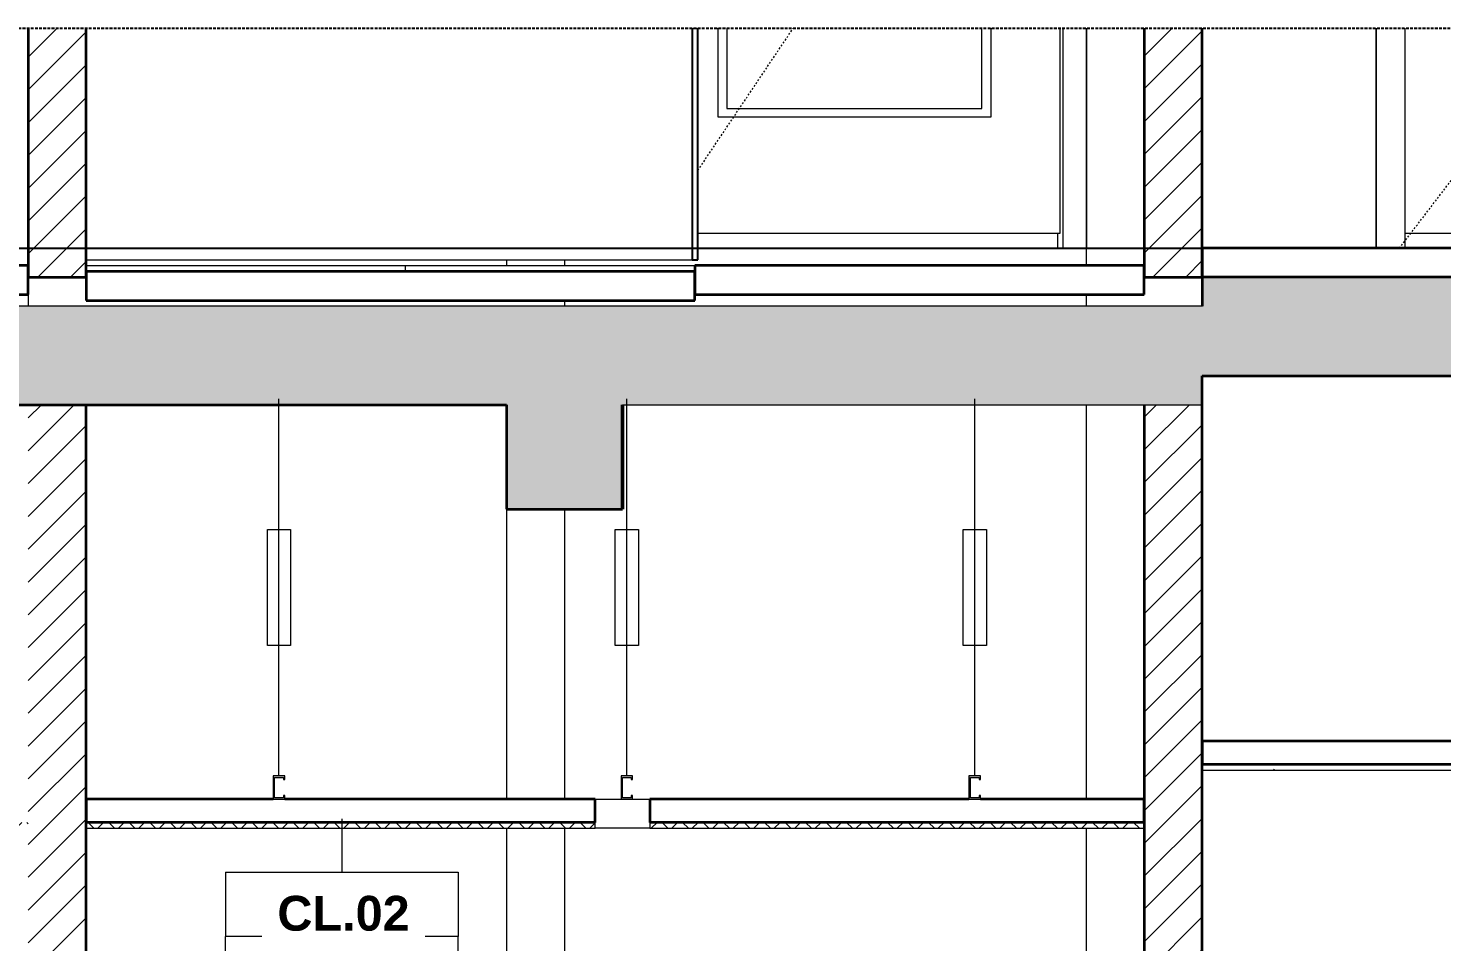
# Model space of a CAD drawing. Header units: millimetres. Extents: x 67190 to 250421, y 542 to 78637.
# Drawn here: x 127176 to 129614, y 4404 to 5979 of the extents above; entities that cross this region are included whole.
import ezdxf

# ---------------------------------------------------------------- set-up
doc = ezdxf.new("R2010")
doc.units = ezdxf.units.MM
for name, pattern in [('Centre', [31.75, 6.35, -4.7625, 15.875, -4.7625]), ('Dash', [6, 3, -3]), ('Hidden', [7.14375, 4.7625, -2.38125]), ('IMPORT-CENTER _2_', [40.64, 25.4, -5.08, 5.08, -5.08])]:
    doc.linetypes.add(name, pattern=pattern)
for name, color, linetype, lineweight in [('0-6', 130, 'Continuous', 5), ('A-CLNG-1', 250, 'Continuous', 35), ('A-CLNG-2', 7, 'Continuous', 18), ('A-CLNG-FNSH-1', 7, 'Continuous', 18), ('A-CLNG-IDEN', 151, 'Continuous', 9), ('A-CLNG-PATT-1', 7, 'Continuous', 18), ('A-CLNG-PATT-4', 9, 'Continuous', 18), ('A-DETL-GENF', 92, 'Continuous', 18), ('A-DETL-GENF-4', 92, 'Hidden', 25), ('A-DETL-GENF-5', 9, 'Continuous', 18), ('A-DETL-GENF-HDLN-1', 7, 'Dash', 18), ('A-DETL-MEDM', 33, 'Continuous', 35), ('A-DETL-THIN', 151, 'Continuous', 18), ('A-DOOR', 31, 'Continuous', 18), ('A-DOOR-1', 7, 'Continuous', 18), ('A-FLOR-3', 7, 'Continuous', 18), ('A-FLOR-FNSH-1', 250, 'Continuous', 35), ('A-FLOR-LEVL-2', 51, 'Centre', 9), ('A-FLOR-PATT-1', 253, 'Continuous', 18), ('A-GLAZ-CURT', 52, 'Continuous', 18), ('A-GLAZ-CURT-1', 50, 'Continuous', 25), ('A-GLAZ-CURT-2', 7, 'Continuous', 18), ('A-WALL', 113, 'Continuous', 18), ('A-WALL-2', 250, 'Continuous', 35), ('A-WALL-3', 7, 'Continuous', 18), ('A-WALL-PATT-1', 9, 'Continuous', 18), ('G-IMPT', 8, 'Continuous', 18), ('G-IMPT-3', 8, 'IMPORT-CENTER _2_', 18), ('M-EQPM', 50, 'Continuous', 18), ('M-EQPM-2', 50, 'Continuous', 25), ('S-BEAM-3', 90, 'Continuous', 50), ('S-COLS-7', 7, 'Continuous', 18)]:
    doc.layers.add(name, color=color, linetype=linetype, lineweight=lineweight)
doc.styles.add('Arial_B_3', font='arialbd.ttf', dxfattribs={"height": 60})
pattern_1 = [(50, (-74162.38, 15875), (364.368, -31.878), [38.1, -419.1]), (355, (-74162.38, 15875), (-70.486, 382.113), [30.48, -335.28]), (100.451, (-74132, 15872.34), (293.885, 350.233), [32.38, -356.18]), (46.184, (-74162.4, 15976.6), (542.158, -84.086), [57.15, -628.65]), (96.636, (-74117.2, 15969.6), (474.805, 494.855), [48.57, -534.27]), (351.184, (-74162.4, 15976.6), (474.81, 494.85), [45.72, -502.92]), (21, (-74111.58, 15951.2), (303.2285, -204.5305), [38.1, -419.1]), (326, (-74111.58, 15951.2), (123.604, 368.376), [30.48, -335.28]), (71.451, (-74086.3, 15934.16), (426.834, 163.843), [32.38, -356.18]), (37.5, (-74162.38, 15875), (6.1766, 169.1102), [3.353, -327.863, 3.353, -337.007, -336.55]), (37.5, (-74162.38, 15875), (6.1766, 169.1102), [-671.576, 3.353, -333.197]), (7.5, (-74162.38, 15875), (133.639, 200.3615), [3.353, -190.703, 3.353, -320.243, -128.27]), (7.5, (-74162.38, 15875), (133.639, 200.3615), [-517.652, 3.353, -124.917]), (327.5, (-74275.66, 15875), (271.1818, -11.4584), [3.353, -123.647, 3.353, -392.887, -525.78]), (327.5, (-74275.66, 15875), (271.1818, -11.4584), [-523.24, 3.353, -522.427]), (317.5, (-74326.46, 15875), (296.2585, 50.853), [3.353, -161.747, 3.353, -259.791, -373.38]), (317.5, (-74326.46, 15875), (296.2585, 50.853), [-428.244, 3.353, -370.027]), (45, (-74162.38, 15875), (-125.7236, 125.7236), []), (45, (-74162.38, 16065.5), (-125.7236, 125.7236), [])]
pattern_2 = [(45, (-74162.38, 15875), (-28.28427, 28.28427), [])]
pattern_3 = [(45, (-74162.38, 15875), (-17.67767, 17.67767), []), (135, (-74162.38, 15875), (-17.67767, -17.67767), [])]

# ---------------------------------------------------------------- blocks, each defined once
blk = doc.blocks.new('NCV_TKTC_KET CAU_rvt-5-TKCS_CĂN HỘ LOẠI 5 - MẶT CẮT 4')
at = {"layer": 'A-FLOR-PATT-1'}
h = blk.add_hatch(dxfattribs=at)
h.set_pattern_fill('FP_12', color=256, style=0, pattern_type=2)
h.set_pattern_definition(pattern_1)
h.paths.add_polyline_path([(-73427.6, 5500), (-73427.6, 5500), (-73427.6, 5550)])
h = blk.add_hatch(dxfattribs=at)
h.set_pattern_fill('FP_12', color=256, style=0, pattern_type=2)
h.set_pattern_definition(pattern_1)
h.paths.add_polyline_path([(-73427.6, 5500), (-73427.6, 5500), (-73427.6, 5550)])
at = {"layer": 'A-FLOR-FNSH-1'}
blk.add_line((-73427.6, 5550), (-73427.6, 5500), dxfattribs=at)
at = {"layer": 'S-BEAM-3'}
blk.add_line((-74427.5, 5150), (-74427.5, 5330), dxfattribs=at)
blk = doc.blocks.new('DOOR_CW_01 CANH MO-PANEL KINH - DIG_02-800x2200-CỬA NHÔM KÍNH-400864-TKCS_CĂN HỘ LOẠI 5 - MẶT CẮT 4')
at = {"layer": 'A-DETL-GENF-HDLN-1'}
blk.add_line((-74297.6, 5734.2), (-74133.2, 5979.3), dxfattribs=at)
at = {"layer": 'A-DOOR-1'}
for p, q in [((-74262.6, 5826), (-74262.6, 5979.3)), ((-74247.6, 5979.3), (-74247.6, 5841)), ((-73807.6, 5841), (-73807.6, 5979.3)), ((-73792.6, 5979.3), (-73792.6, 5826)), ((-73672.6, 5626), (-73672.6, 5979.3)), ((-73667.6, 5600), (-73667.6, 5979.3)), ((-73627.6, 5979.3), (-73627.6, 5600)), ((-74247.6, 5841), (-73807.6, 5841)), ((-73792.6, 5826), (-74262.6, 5826)), ((-74297.6, 5626), (-73672.6, 5626)), ((-73677.6, 5626), (-73677.6, 5600)), ((-73627.6, 5600), (-73667.6, 5600))]:
    blk.add_line(p, q, dxfattribs=at)
blk = doc.blocks.new('System Panel - Glazed-579079-TKCS_CĂN HỘ LOẠI 5 - MẶT CẮT 4')
at = {"layer": 'A-GLAZ-CURT-2'}
blk.add_line((-75352.6, 5580), (-74804.6, 5580), dxfattribs=at)
blk = doc.blocks.new('System Panel - Glazed-579049-TKCS_CĂN HỘ LOẠI 5 - MẶT CẮT 4')
at = {"layer": 'A-GLAZ-CURT-1'}
for p, q in [((-74307.6, 5979.3), (-74307.6, 5580)), ((-74297.6, 5580), (-74297.6, 5979.3)), ((-74307.6, 5580), (-74297.6, 5580))]:
    blk.add_line(p, q, dxfattribs=at)
blk = doc.blocks.new('System Panel - Glazed-579080-TKCS_CĂN HỘ LOẠI 5 - MẶT CẮT 4')
at = {"layer": 'A-GLAZ-CURT-2'}
blk.add_line((-74804.6, 5580), (-74307.6, 5580), dxfattribs=at)
blk = doc.blocks.new('DOOR_CW_01 CANH MO-PANEL KINH - DIW_01-900x2200-CỬA GỖ VÂN LAMINATE-553375-TKCS_CĂN HỘ LOẠI 5 - MẶT CẮT 4')
at = {"layer": 'A-DETL-GENF-HDLN-1'}
blk.add_line((-73087.6, 5600), (-72797.9, 5979.3), dxfattribs=at)
at = {"layer": 'A-DOOR-1'}
for p, q in [((-73127.6, 5979.3), (-73127.6, 5600)), ((-73077.6, 5600), (-73077.6, 5979.3)), ((-72962.6, 5826), (-72962.6, 5979.3)), ((-72947.6, 5979.3), (-72947.6, 5841)), ((-72407.6, 5841), (-72407.6, 5979.3)), ((-72392.6, 5979.3), (-72392.6, 5826)), ((-72277.6, 5979.3), (-72277.6, 5600)), ((-72227.6, 5600), (-72227.6, 5979.3)), ((-72947.6, 5841), (-72407.6, 5841)), ((-72392.6, 5826), (-72962.6, 5826)), ((-73077.6, 5626), (-72277.6, 5626))]:
    blk.add_line(p, q, dxfattribs=at)
blk = doc.blocks.new('NCV_TKTC_TANG 2_rvt-3-TKCS_CĂN HỘ LOẠI 5 - MẶT CẮT 4')
at = {"layer": 'A-WALL-PATT-1'}
h = blk.add_hatch(dxfattribs=at)
h.set_pattern_fill('FP_13', color=256, style=0, pattern_type=2)
h.set_pattern_definition(pattern_2)
h.paths.add_polyline_path([(-75352.6, 5550), (-75352.6, 5979.3), (-75452.6, 5979.3), (-75452.6, 5550)])
h = blk.add_hatch(dxfattribs=at)
h.set_pattern_fill('FP_13', color=256, style=0, pattern_type=2)
h.set_pattern_definition(pattern_2)
h.paths.add_polyline_path([(-73427.6, 5550), (-73427.6, 5550), (-73427.6, 5979.3), (-73527.6, 5979.3), (-73527.6, 5550)])
at = {"layer": 'A-FLOR-3'}
for p, q in [((-75352.6, 5570), (-74802.6, 5570)), ((-74802.6, 5570), (-74802.6, 5560)), ((-74802.6, 5570), (-74302.6, 5570))]:
    blk.add_line(p, q, dxfattribs=at)
at = {"layer": 'A-FLOR-FNSH-1'}
for p, q in [((-69327.6, 5600), (-73427.6, 5600)), ((-73427.6, 5600), (-73427.6, 5550)), ((-75452.6, 5570), (-76202.6, 5570)), ((-75452.6, 5520), (-75452.6, 5570)), ((-74302.6, 5560), (-75352.6, 5560)), ((-75352.6, 5560), (-75352.6, 5510)), ((-73527.6, 5570), (-74302.6, 5570)), ((-74302.6, 5570), (-74302.6, 5520)), ((-74302.6, 5510), (-74302.6, 5560)), ((-73527.6, 5520), (-73527.6, 5570)), ((-76202.6, 5520), (-75452.6, 5520)), ((-75352.6, 5510), (-74302.6, 5510)), ((-74302.6, 5520), (-73527.6, 5520))]:
    blk.add_line(p, q, dxfattribs=at)
at = {"layer": 'A-WALL-2'}
for p, q in [((-75452.6, 5979.3), (-75452.6, 5550)), ((-75352.6, 5550), (-75352.6, 5979.3)), ((-73527.6, 5979.3), (-73527.6, 5550)), ((-73427.6, 5550), (-73427.6, 5979.3)), ((-75452.6, 5550), (-75352.6, 5550)), ((-73527.6, 5550), (-73427.6, 5550))]:
    blk.add_line(p, q, dxfattribs=at)
at = {"layer": 'A-WALL-3'}
for p, q in [((-73627.6, 5979.3), (-73627.6, 5600)), ((-73127.6, 5700), (-73127.6, 5979.3)), ((-73127.6, 5600), (-73127.6, 5700)), ((-73627.6, 5600), (-74297.6, 5600)), ((-74627.6, 5580), (-74627.6, 5570))]:
    blk.add_line(p, q, dxfattribs=at)
at = {"layer": 'S-COLS-7'}
for p, q in [((-73627.6, 5570), (-73627.6, 5979.3)), ((-73627.6, 5500), (-73627.6, 5520))]:
    blk.add_line(p, q, dxfattribs=at)
at = {"layer": 'A-DOOR'}
for name in ['DOOR_CW_01 CANH MO-PANEL KINH - DIG_02-800x2200-CỬA NHÔM KÍNH-400864-TKCS_CĂN HỘ LOẠI 5 - MẶT CẮT 4', 'DOOR_CW_01 CANH MO-PANEL KINH - DIW_01-900x2200-CỬA GỖ VÂN LAMINATE-553375-TKCS_CĂN HỘ LOẠI 5 - MẶT CẮT 4']:
    blk.add_blockref(name, (0, 0), dxfattribs=at)
at = {"layer": 'A-GLAZ-CURT'}
for name in ['System Panel - Glazed-579049-TKCS_CĂN HỘ LOẠI 5 - MẶT CẮT 4', 'System Panel - Glazed-579079-TKCS_CĂN HỘ LOẠI 5 - MẶT CẮT 4', 'System Panel - Glazed-579080-TKCS_CĂN HỘ LOẠI 5 - MẶT CẮT 4']:
    blk.add_blockref(name, (0, 0), dxfattribs=at)
blk = doc.blocks.new('NCV_TKTC_TANG 1_rvt-3-TKCS_CĂN HỘ LOẠI 5 - MẶT CẮT 4')
at = {"layer": 'A-CLNG-PATT-1'}
h = blk.add_hatch(dxfattribs=at)
h.set_pattern_fill('FP_14', color=256, style=0, pattern_type=2)
h.set_pattern_definition([(0, (-74162.38, 15875), (406.4, 101.6), [16.764, -288.036, 16.764, -288.036, -1625.6]), (0, (-74162.38, 15875), (406.4, 101.6), [-609.6, 16.764, -592.836, 16.764, -288.036, -711.2]), (0, (-74162.38, 15875), (406.4, 101.6), [-1524, 16.764, -186.436, 16.764, -491.236]), (120, (-74009.98, 15925.8), (-291.1882, 301.1527), [16.764, -288.036, 16.764, -288.036, -1625.6]), (120, (-74009.98, 15925.8), (-291.1882, 301.1527), [-609.6, 16.764, -592.836, 16.764, -288.036, -711.2]), (120, (-74009.98, 15925.8), (-291.1882, 301.1527), [-1524, 16.764, -186.436, 16.764, -491.236]), (240, (-73959.18, 16129), (-115.2118, -402.7527), [16.764, -288.036, 16.764, -288.036, -1625.6]), (240, (-73959.18, 16129), (-115.2118, -402.7527), [-609.6, 16.764, -592.836, 16.764, -288.036, -711.2]), (240, (-73959.18, 16129), (-115.2118, -402.7527), [-1524, 16.764, -186.436, 16.764, -491.236])])
h.paths.add_polyline_path([(-69580, 4700), (-69377.6, 4700), (-69377.6, 4710), (-73427.6, 4710), (-73427.6, 4700), (-69782.7, 4700)])
at = {"layer": 'A-CLNG-PATT-4'}
h = blk.add_hatch(dxfattribs=at)
h.set_pattern_fill('FP_15', color=256, style=0, pattern_type=2)
h.set_pattern_definition(pattern_3)
h.paths.add_polyline_path([(-75552.6, 4600), (-75452.6, 4600), (-75452.6, 4610), (-76305.6, 4610), (-76305.6, 4600), (-75755.2, 4600)])
h.paths.add_polyline_path([(-77127.6, 4600), (-76399.6, 4600), (-76399.6, 4610), (-77127.6, 4610)])
h = blk.add_hatch(dxfattribs=at)
h.set_pattern_fill('FP_15', color=256, style=0, pattern_type=2)
h.set_pattern_definition(pattern_3)
h.paths.add_polyline_path([(-73902.6, 4600), (-73527.6, 4600), (-73527.6, 4610), (-74380.6, 4610), (-74380.6, 4600), (-74211.4, 4600)])
h.paths.add_polyline_path([(-74627.6, 4600), (-74474.6, 4600), (-74474.6, 4610), (-75352.6, 4610), (-75352.6, 4600), (-74802.6, 4600)])
at = {"layer": 'A-WALL-PATT-1'}
h = blk.add_hatch(dxfattribs=at)
h.set_pattern_fill('FP_13', color=256, style=0, pattern_type=2)
h.set_pattern_definition(pattern_2)
h.paths.add_polyline_path([(-75352.6, 2150), (-75352.6, 5330), (-75452.6, 5330), (-75452.6, 2150)])
h = blk.add_hatch(dxfattribs=at)
h.set_pattern_fill('FP_13', color=256, style=0, pattern_type=2)
h.set_pattern_definition(pattern_2)
h.paths.add_polyline_path([(-73427.6, 2150), (-73427.6, 2150), (-73427.7, 5330), (-73527.6, 5330), (-73527.6, 2150)])
at = {"layer": 'A-CLNG-1'}
for p, q in [((-69377.6, 4750), (-73427.6, 4750)), ((-73427.6, 4750), (-73427.6, 4710)), ((-69377.6, 4710), (-73427.6, 4710)), ((-75030.1, 4650), (-75352.6, 4650)), ((-75352.6, 4650), (-75352.6, 4610)), ((-74474.6, 4650), (-75010.1, 4650)), ((-74474.6, 4610), (-74474.6, 4650)), ((-73830.1, 4650), (-74380.6, 4650)), ((-74380.6, 4650), (-74380.6, 4610)), ((-73527.6, 4650), (-73810.1, 4650)), ((-73527.6, 4610), (-73527.6, 4650)), ((-74474.6, 4610), (-75352.6, 4610)), ((-73527.6, 4610), (-74380.6, 4610))]:
    blk.add_line(p, q, dxfattribs=at)
at = {"layer": 'A-CLNG-2'}
for p, q in [((-74474.6, 4650), (-74430.1, 4650)), ((-74410, 4650), (-74380.6, 4650)), ((-74380.6, 4600), (-74474.6, 4600))]:
    blk.add_line(p, q, dxfattribs=at)
at = {"layer": 'A-CLNG-FNSH-1'}
for p, q in [((-73427.6, 4710), (-73427.6, 4700)), ((-73427.6, 4700), (-69377.6, 4700)), ((-75352.6, 4610), (-75352.6, 4600)), ((-74474.6, 4600), (-74474.6, 4610)), ((-74380.6, 4610), (-74380.6, 4600)), ((-73527.6, 4600), (-73527.6, 4610)), ((-75352.6, 4600), (-74474.6, 4600)), ((-74380.6, 4600), (-73527.6, 4600))]:
    blk.add_line(p, q, dxfattribs=at)
at = {"layer": 'A-WALL-2'}
for p, q in [((-73427.6, 2150), (-73427.6, 5380)), ((-75352.6, 2150), (-75352.6, 5330)), ((-73527.6, 5330), (-73527.6, 2150))]:
    blk.add_line(p, q, dxfattribs=at)
at = {"layer": 'A-WALL-3'}
for p, q in [((-74627.6, 5150), (-74627.6, 4650)), ((-74627.6, 4600), (-74627.6, 4200))]:
    blk.add_line(p, q, dxfattribs=at)
at = {"layer": 'S-COLS-7'}
for p, q in [((-73627.6, 4650), (-73627.6, 5330)), ((-73627.6, 2170), (-73627.6, 4600))]:
    blk.add_line(p, q, dxfattribs=at)
blk = doc.blocks.new('TKTC_XREF_251221_MB TANG 2-7 - TKTC_XREF_260130_MB TANG 2-5_dwg_$cc-4746795-TKCS_CĂN HỘ LOẠI 5 - MẶT CẮT 4')
at = {"layer": 'G-IMPT-3'}
for p, q in [((-73903.4, 5600), (-74056.4, 5600)), ((-73979.9, 5600), (-73980, 5600))]:
    blk.add_line(p, q, dxfattribs=at)
at = {"layer": 'M-EQPM'}
for p, q in [((-73923.1, 5600), (-74036.8, 5600)), ((-74036.8, 5600), (-73979.9, 5600)), ((-73980, 5600), (-73980, 5600)), ((-73979.9, 5600), (-73923.1, 5600))]:
    blk.add_line(p, q, dxfattribs=at)
blk = doc.blocks.new('TKTC_XREF_251221_MB TANG 2-7 - TKTC_XREF_260130_MB TANG 2-5_dwg_CUM U_DN100-4746799-TKCS_CĂN HỘ LOẠI 5 - MẶT CẮT 4')
at = {"layer": 'G-IMPT'}
for p, q in [((-74048.6, 5600), (-74051.4, 5600)), ((-74041.4, 5600), (-74050, 5600)), ((-74049.7, 5600), (-74049.6, 5600)), ((-74049.6, 5600), (-73912, 5600)), ((-74042.8, 5600), (-74048.6, 5600)), ((-74048.6, 5600), (-74048.6, 5600)), ((-74047.3, 5600), (-74048.3, 5600)), ((-74044.1, 5600), (-74047.3, 5600)), ((-74044.1, 5600), (-74047.3, 5600)), ((-74044.1, 5600), (-74047.3, 5600)), ((-74043.2, 5600), (-74044.1, 5600)), ((-74040, 5600), (-74042.8, 5600)), ((-74042.8, 5600), (-74042.8, 5600)), ((-74041.7, 5600), (-73920, 5600)), ((-74037.7, 5600), (-73923.9, 5600)), ((-73918.9, 5600), (-73921.8, 5600)), ((-73911.7, 5600), (-73920.3, 5600)), ((-73913.2, 5600), (-73918.9, 5600)), ((-73918.9, 5600), (-73918.9, 5600)), ((-73917.6, 5600), (-73918.6, 5600)), ((-73914.4, 5600), (-73917.6, 5600)), ((-73914.4, 5600), (-73917.6, 5600)), ((-73914.4, 5600), (-73917.6, 5600)), ((-73913.5, 5600), (-73914.4, 5600)), ((-73910.3, 5600), (-73913.2, 5600)), ((-73913.2, 5600), (-73913.2, 5600)), ((-73912, 5600), (-73912, 5600))]:
    blk.add_line(p, q, dxfattribs=at)
at = {"layer": 'G-IMPT', "flags": 128}
for points in [[(-74040, 5600), (-74038, 5600), (-74038, 5600), (-74053.4, 5600), (-74053.4, 5600), (-74051.4, 5600)], [(-74051.4, 5600), (-74051.4, 5600), (-74040, 5600), (-74040, 5600)], [(-74043.2, 5600), (-74043.2, 5600), (-74048.3, 5600), (-74048.3, 5600)], [(-74041.7, 5600), (-74041.7, 5600), (-74037.7, 5600)], [(-73920, 5600), (-73920, 5600), (-73923.9, 5600)], [(-73910.3, 5600), (-73908.4, 5600), (-73908.4, 5600), (-73923.7, 5600), (-73923.7, 5600), (-73921.8, 5600)], [(-73921.8, 5600), (-73921.8, 5600), (-73910.3, 5600), (-73910.3, 5600)], [(-73913.5, 5600), (-73913.5, 5600), (-73918.6, 5600), (-73918.6, 5600)]]:
    blk.add_lwpolyline(points, dxfattribs=at)
blk = doc.blocks.new('TKTC_XREF_251221_MB TANG 2-7 - TKTC_XREF_260130_MB TANG 2-5_dwg_$cc-4746800-TKCS_CĂN HỘ LOẠI 5 - MẶT CẮT 4')
at = {"layer": 'G-IMPT-3'}
for p, q in [((-73743.1, 5600), (-73864.2, 5600)), ((-73803.2, 5600), (-73804.1, 5600))]:
    blk.add_line(p, q, dxfattribs=at)
at = {"layer": 'M-EQPM'}
for p, q in [((-73758.7, 5600), (-73848.7, 5600)), ((-73848.7, 5600), (-73803.7, 5600)), ((-73804, 5600), (-73804, 5600)), ((-73803.7, 5600), (-73758.7, 5600))]:
    blk.add_line(p, q, dxfattribs=at)
blk = doc.blocks.new('TKTC_XREF_251221_MB TANG 2-7 - TKTC_XREF_260130_MB TANG 2-5_dwg_CUM U_DN100-4746796-TKCS_CĂN HỘ LOẠI 5 - MẶT CẮT 4')
at = {"layer": 'G-IMPT'}
for p, q in [((-73860, 5600), (-73857.7, 5600)), ((-73858.8, 5600), (-73852, 5600)), ((-73858.5, 5600), (-73858.1, 5600)), ((-73749.2, 5600), (-73858.1, 5600)), ((-73857.7, 5600), (-73853.1, 5600)), ((-73857.7, 5600), (-73857.7, 5600)), ((-73857.5, 5600), (-73856.7, 5600)), ((-73856.7, 5600), (-73854.2, 5600)), ((-73856.7, 5600), (-73854.2, 5600)), ((-73856.7, 5600), (-73854.2, 5600)), ((-73854.2, 5600), (-73853.4, 5600)), ((-73853.1, 5600), (-73850.9, 5600)), ((-73853.1, 5600), (-73853.1, 5600)), ((-73755.5, 5600), (-73851.8, 5600)), ((-73758.7, 5600), (-73848.7, 5600)), ((-73757.3, 5600), (-73755.1, 5600)), ((-73756.2, 5600), (-73749.4, 5600)), ((-73755.1, 5600), (-73750.5, 5600)), ((-73755, 5600), (-73755.1, 5600)), ((-73754.8, 5600), (-73754.1, 5600)), ((-73754.1, 5600), (-73751.6, 5600)), ((-73754.1, 5600), (-73751.5, 5600)), ((-73754.1, 5600), (-73751.5, 5600)), ((-73751.6, 5600), (-73750.8, 5600)), ((-73750.5, 5600), (-73748.2, 5600)), ((-73750.5, 5600), (-73750.5, 5600)), ((-73749.6, 5600), (-73749.2, 5600))]:
    blk.add_line(p, q, dxfattribs=at)
at = {"layer": 'G-IMPT', "flags": 128}
for points in [[(-73859.9, 5600), (-73861.4, 5600), (-73861.4, 5600), (-73849.3, 5600), (-73849.3, 5600), (-73850.8, 5600)], [(-73850.9, 5600), (-73850.8, 5600), (-73859.9, 5600), (-73860, 5600)], [(-73857.4, 5600), (-73857.5, 5600), (-73853.4, 5600), (-73853.4, 5600)], [(-73852.2, 5600), (-73851.8, 5600), (-73848.7, 5600)], [(-73757.3, 5600), (-73758.8, 5600), (-73758.8, 5600), (-73746.7, 5600), (-73746.7, 5600), (-73748.2, 5600)], [(-73755.9, 5600), (-73755.5, 5600), (-73758.7, 5600)], [(-73748.2, 5600), (-73748.2, 5600), (-73757.3, 5600), (-73757.3, 5600)], [(-73754.8, 5600), (-73754.8, 5600), (-73750.8, 5600), (-73750.8, 5600)]]:
    blk.add_lwpolyline(points, dxfattribs=at)
blk = doc.blocks.new('TKTC_XREF_251221_MB TANG 2-7 - TKTC_XREF_260130_MB TANG 2-5_dwg_$cc-4746798-TKCS_CĂN HỘ LOẠI 5 - MẶT CẮT 4')
at = {"layer": 'G-IMPT-3'}
for p, q in [((-73667.9, 5600), (-73514.9, 5600)), ((-73591.3, 5600), (-73591.4, 5600))]:
    blk.add_line(p, q, dxfattribs=at)
at = {"layer": 'M-EQPM'}
for p, q in [((-73591.4, 5600), (-73648.2, 5600)), ((-73648.2, 5600), (-73534.5, 5600)), ((-73591.4, 5600), (-73591.4, 5600)), ((-73534.5, 5600), (-73591.4, 5600))]:
    blk.add_line(p, q, dxfattribs=at)
blk = doc.blocks.new('TKTC_XREF_251221_MB TANG 2-7 - TKTC_XREF_260130_MB TANG 2-5_dwg_$cc-4746797-TKCS_CĂN HỘ LOẠI 5 - MẶT CẮT 4')
at = {"layer": 'G-IMPT-3'}
for p, q in [((-73400.6, 5600), (-73521.7, 5600)), ((-73460.7, 5600), (-73461.6, 5600))]:
    blk.add_line(p, q, dxfattribs=at)
at = {"layer": 'M-EQPM'}
for p, q in [((-73416.2, 5600), (-73506.2, 5600)), ((-73506.2, 5600), (-73461.2, 5600)), ((-73461.5, 5600), (-73461.5, 5600)), ((-73461.2, 5600), (-73416.2, 5600))]:
    blk.add_line(p, q, dxfattribs=at)
blk = doc.blocks.new('TKTC_XREF_251221_MB TANG 2-7 - TKTC_XREF_251221_MB TANG 2-7-2039446-TKCS_CĂN HỘ LOẠI 5 - MẶT CẮT 4')
at = {"layer": 'M-EQPM'}
for p, q in [((-74154.3, 5600), (-74154, 5600)), ((-73404.2, 5600), (-74154.3, 5600)), ((-74154, 5600), (-73403.9, 5600)), ((-73403.9, 5600), (-73404.2, 5600))]:
    blk.add_line(p, q, dxfattribs=at)
at = {"layer": 'M-EQPM-2'}
blk.add_line((-77177.6, 5600), (-72452.6, 5600), dxfattribs=at)
for name, p in [('TKTC_XREF_251221_MB TANG 2-7 - TKTC_XREF_260130_MB TANG 2-5_dwg_$cc-4746795-TKCS_CĂN HỘ LOẠI 5 - MẶT CẮT 4', (0, 0)), ('TKTC_XREF_251221_MB TANG 2-7 - TKTC_XREF_260130_MB TANG 2-5_dwg_CUM U_DN100-4746799-TKCS_CĂN HỘ LOẠI 5 - MẶT CẮT 4', (0, 0)), ('TKTC_XREF_251221_MB TANG 2-7 - TKTC_XREF_260130_MB TANG 2-5_dwg_$cc-4746800-TKCS_CĂN HỘ LOẠI 5 - MẶT CẮT 4', (0, 0)), ('TKTC_XREF_251221_MB TANG 2-7 - TKTC_XREF_260130_MB TANG 2-5_dwg_CUM U_DN100-4746796-TKCS_CĂN HỘ LOẠI 5 - MẶT CẮT 4', (0, 0)), ('TKTC_XREF_251221_MB TANG 2-7 - TKTC_XREF_260130_MB TANG 2-5_dwg_$cc-4746798-TKCS_CĂN HỘ LOẠI 5 - MẶT CẮT 4', (0, 0)), ('TKTC_XREF_251221_MB TANG 2-7 - TKTC_XREF_260130_MB TANG 2-5_dwg_CUM U_DN100-4746799-TKCS_CĂN HỘ LOẠI 5 - MẶT CẮT 4', (389.4, 0)), ('TKTC_XREF_251221_MB TANG 2-7 - TKTC_XREF_260130_MB TANG 2-5_dwg_$cc-4746797-TKCS_CĂN HỘ LOẠI 5 - MẶT CẮT 4', (0, 0)), ('TKTC_XREF_251221_MB TANG 2-7 - TKTC_XREF_260130_MB TANG 2-5_dwg_CUM U_DN100-4746796-TKCS_CĂN HỘ LOẠI 5 - MẶT CẮT 4', (342.5, 0))]:
    blk.add_blockref(name, p)
blk = doc.blocks.new('BORDER VIEW - BORDER VIEW-2590861-TKCS_CĂN HỘ LOẠI 5 - MẶT CẮT 4')
at = {"layer": 'A-DETL-GENF-4'}
blk.add_line((-77962.6, 5979.3), (-68568.8, 5979.3), dxfattribs=at)
blk = doc.blocks.new('Repeating Detail - THANH TREO TRẦN 650-4103126-TKCS_CĂN HỘ LOẠI 5 - MẶT CẮT 4')
at = {"layer": 'A-DETL-GENF'}
for points in [[(-76812.6, 4650), (-76810.1, 4650), (-76810.1, 4656), (-76812.6, 4656), (-76812.6, 4652.5), (-76827.6, 4652.5), (-76827.6, 4687.5), (-76812.6, 4687.5), (-76812.6, 4684), (-76810.1, 4684), (-76810.1, 4690), (-76830.1, 4690), (-76830.1, 4650), (-76827.6, 4650)], [(-76210.1, 4650), (-76210.1, 4656), (-76212.6, 4656), (-76212.6, 4652.5), (-76227.6, 4652.5), (-76227.6, 4687.5), (-76212.6, 4687.5), (-76212.6, 4684), (-76210.1, 4684), (-76210.1, 4690), (-76230.1, 4690), (-76230.1, 4650), (-76212.6, 4650)], [(-75610.1, 4650), (-75610.1, 4656), (-75612.6, 4656), (-75612.6, 4652.5), (-75627.6, 4652.5), (-75627.6, 4687.5), (-75612.6, 4687.5), (-75612.6, 4684), (-75610.1, 4684), (-75610.1, 4690), (-75630.1, 4690), (-75630.1, 4650), (-75612.6, 4650)], [(-75010.1, 4650), (-75010.1, 4656), (-75012.6, 4656), (-75012.6, 4652.5), (-75027.6, 4652.5), (-75027.6, 4687.5), (-75012.6, 4687.5), (-75012.6, 4684), (-75010.1, 4684), (-75010.1, 4690), (-75030.1, 4690), (-75030.1, 4650), (-75012.6, 4650)], [(-74412.6, 4650), (-74410.1, 4650), (-74410.1, 4656), (-74412.6, 4656), (-74412.6, 4652.5), (-74427.6, 4652.5), (-74427.6, 4687.5), (-74412.6, 4687.5), (-74412.6, 4684), (-74410.1, 4684), (-74410.1, 4690), (-74430.1, 4690), (-74430.1, 4650), (-74415.4, 4650)], [(-73810.1, 4650), (-73810.1, 4656), (-73812.6, 4656), (-73812.6, 4652.5), (-73827.6, 4652.5), (-73827.6, 4687.5), (-73812.6, 4687.5), (-73812.6, 4684), (-73810.1, 4684), (-73810.1, 4690), (-73830.1, 4690), (-73830.1, 4650), (-73812.6, 4650)]]:
    blk.add_hatch(color=256, dxfattribs=at).paths.add_polyline_path(points)
for p, q in [((-76820.1, 4690), (-76820.1, 5340)), ((-76220.1, 4690), (-76220.1, 5340)), ((-75620.1, 4690), (-75620.1, 5340)), ((-75020.1, 4690), (-75020.1, 5340)), ((-74420.1, 4690), (-74420.1, 5340)), ((-73820.1, 4690), (-73820.1, 5340)), ((-76840.1, 5115), (-76800.1, 5115)), ((-76840.1, 4915), (-76840.1, 5115)), ((-76800.1, 5115), (-76800.1, 4915)), ((-76240.1, 5115), (-76200.1, 5115)), ((-76240.1, 4915), (-76240.1, 5115)), ((-76200.1, 5115), (-76200.1, 4915)), ((-75640.1, 5115), (-75600.1, 5115)), ((-75640.1, 4915), (-75640.1, 5115)), ((-75600.1, 5115), (-75600.1, 4915)), ((-75040.1, 5115), (-75000.1, 5115)), ((-75040.1, 4915), (-75040.1, 5115)), ((-75000.1, 5115), (-75000.1, 4915)), ((-74440.1, 5115), (-74400.1, 5115)), ((-74440.1, 4915), (-74440.1, 5115)), ((-74400.1, 5115), (-74400.1, 4915)), ((-73840.1, 5115), (-73800.1, 5115)), ((-73840.1, 4915), (-73840.1, 5115)), ((-73800.1, 5115), (-73800.1, 4915)), ((-76800.1, 4915), (-76840.1, 4915)), ((-76200.1, 4915), (-76240.1, 4915)), ((-75600.1, 4915), (-75640.1, 4915)), ((-75000.1, 4915), (-75040.1, 4915)), ((-74400.1, 4915), (-74440.1, 4915)), ((-73800.1, 4915), (-73840.1, 4915)), ((-76810.1, 4690), (-76830.1, 4690)), ((-76830.1, 4690), (-76830.1, 4650)), ((-76810.1, 4690), (-76830.1, 4690)), ((-76830.1, 4690), (-76830.1, 4650)), ((-76827.6, 4687.5), (-76812.6, 4687.5)), ((-76827.6, 4652.5), (-76827.6, 4687.5)), ((-76827.6, 4652.5), (-76827.6, 4687.5)), ((-76827.6, 4687.5), (-76812.6, 4687.5)), ((-76812.6, 4687.5), (-76812.6, 4684)), ((-76812.6, 4687.5), (-76812.6, 4684)), ((-76812.6, 4684), (-76810.1, 4684)), ((-76812.6, 4684), (-76810.1, 4684)), ((-76810.1, 4684), (-76810.1, 4690)), ((-76810.1, 4684), (-76810.1, 4690)), ((-76210.1, 4690), (-76230.1, 4690)), ((-76230.1, 4690), (-76230.1, 4650)), ((-76210.1, 4690), (-76230.1, 4690)), ((-76230.1, 4690), (-76230.1, 4650)), ((-76227.6, 4687.5), (-76212.6, 4687.5)), ((-76227.6, 4652.5), (-76227.6, 4687.5)), ((-76227.6, 4652.5), (-76227.6, 4687.5)), ((-76227.6, 4687.5), (-76212.6, 4687.5)), ((-76212.6, 4687.5), (-76212.6, 4684)), ((-76212.6, 4687.5), (-76212.6, 4684)), ((-76212.6, 4684), (-76210.1, 4684)), ((-76212.6, 4684), (-76210.1, 4684)), ((-76210.1, 4684), (-76210.1, 4690)), ((-76210.1, 4684), (-76210.1, 4690)), ((-75610.1, 4690), (-75630.1, 4690)), ((-75630.1, 4690), (-75630.1, 4650)), ((-75610.1, 4690), (-75630.1, 4690)), ((-75630.1, 4690), (-75630.1, 4650)), ((-75627.6, 4687.5), (-75612.6, 4687.5)), ((-75627.6, 4652.5), (-75627.6, 4687.5)), ((-75627.6, 4652.5), (-75627.6, 4687.5)), ((-75627.6, 4687.5), (-75612.6, 4687.5)), ((-75612.6, 4687.5), (-75612.6, 4684)), ((-75612.6, 4687.5), (-75612.6, 4684)), ((-75612.6, 4684), (-75610.1, 4684)), ((-75612.6, 4684), (-75610.1, 4684)), ((-75610.1, 4684), (-75610.1, 4690)), ((-75610.1, 4684), (-75610.1, 4690)), ((-75010.1, 4690), (-75030.1, 4690)), ((-75030.1, 4690), (-75030.1, 4650)), ((-75010.1, 4690), (-75030.1, 4690)), ((-75030.1, 4690), (-75030.1, 4650)), ((-75027.6, 4687.5), (-75012.6, 4687.5)), ((-75027.6, 4652.5), (-75027.6, 4687.5)), ((-75027.6, 4652.5), (-75027.6, 4687.5)), ((-75027.6, 4687.5), (-75012.6, 4687.5)), ((-75012.6, 4687.5), (-75012.6, 4684)), ((-75012.6, 4687.5), (-75012.6, 4684)), ((-75012.6, 4684), (-75010.1, 4684)), ((-75012.6, 4684), (-75010.1, 4684)), ((-75010.1, 4684), (-75010.1, 4690)), ((-75010.1, 4684), (-75010.1, 4690)), ((-74410.1, 4690), (-74430.1, 4690)), ((-74430.1, 4690), (-74430.1, 4650)), ((-74410.1, 4690), (-74430.1, 4690)), ((-74430.1, 4690), (-74430.1, 4650)), ((-74427.6, 4687.5), (-74412.6, 4687.5)), ((-74427.6, 4652.5), (-74427.6, 4687.5)), ((-74427.6, 4652.5), (-74427.6, 4687.5)), ((-74427.6, 4687.5), (-74412.6, 4687.5)), ((-74412.6, 4687.5), (-74412.6, 4684)), ((-74412.6, 4687.5), (-74412.6, 4684)), ((-74412.6, 4684), (-74410.1, 4684)), ((-74412.6, 4684), (-74410.1, 4684)), ((-74410.1, 4684), (-74410.1, 4690)), ((-74410.1, 4684), (-74410.1, 4690)), ((-73810.1, 4690), (-73830.1, 4690)), ((-73830.1, 4690), (-73830.1, 4650)), ((-73810.1, 4690), (-73830.1, 4690)), ((-73830.1, 4690), (-73830.1, 4650)), ((-73827.6, 4687.5), (-73812.6, 4687.5)), ((-73827.6, 4652.5), (-73827.6, 4687.5)), ((-73827.6, 4652.5), (-73827.6, 4687.5)), ((-73827.6, 4687.5), (-73812.6, 4687.5)), ((-73812.6, 4687.5), (-73812.6, 4684)), ((-73812.6, 4687.5), (-73812.6, 4684)), ((-73812.6, 4684), (-73810.1, 4684)), ((-73812.6, 4684), (-73810.1, 4684)), ((-73810.1, 4684), (-73810.1, 4690)), ((-73810.1, 4684), (-73810.1, 4690)), ((-76830.1, 4650), (-76810.1, 4650)), ((-76830.1, 4650), (-76810.1, 4650)), ((-76812.6, 4652.5), (-76827.6, 4652.5)), ((-76812.6, 4652.5), (-76827.6, 4652.5)), ((-76810.1, 4656), (-76812.6, 4656)), ((-76812.6, 4656), (-76812.6, 4652.5)), ((-76810.1, 4656), (-76812.6, 4656)), ((-76812.6, 4656), (-76812.6, 4652.5)), ((-76810.1, 4650), (-76810.1, 4656)), ((-76810.1, 4650), (-76810.1, 4656)), ((-76230.1, 4650), (-76210.1, 4650)), ((-76230.1, 4650), (-76210.1, 4650)), ((-76212.6, 4652.5), (-76227.6, 4652.5)), ((-76212.6, 4652.5), (-76227.6, 4652.5)), ((-76210.1, 4656), (-76212.6, 4656)), ((-76212.6, 4656), (-76212.6, 4652.5)), ((-76210.1, 4656), (-76212.6, 4656)), ((-76212.6, 4656), (-76212.6, 4652.5)), ((-76210.1, 4650), (-76210.1, 4656)), ((-76210.1, 4650), (-76210.1, 4656)), ((-75630.1, 4650), (-75610.1, 4650)), ((-75630.1, 4650), (-75610.1, 4650)), ((-75612.6, 4652.5), (-75627.6, 4652.5)), ((-75612.6, 4652.5), (-75627.6, 4652.5)), ((-75610.1, 4656), (-75612.6, 4656)), ((-75612.6, 4656), (-75612.6, 4652.5)), ((-75610.1, 4656), (-75612.6, 4656)), ((-75612.6, 4656), (-75612.6, 4652.5)), ((-75610.1, 4650), (-75610.1, 4656)), ((-75610.1, 4650), (-75610.1, 4656)), ((-75030.1, 4650), (-75010.1, 4650)), ((-75030.1, 4650), (-75010.1, 4650)), ((-75012.6, 4652.5), (-75027.6, 4652.5)), ((-75012.6, 4652.5), (-75027.6, 4652.5)), ((-75010.1, 4656), (-75012.6, 4656)), ((-75012.6, 4656), (-75012.6, 4652.5)), ((-75010.1, 4656), (-75012.6, 4656)), ((-75012.6, 4656), (-75012.6, 4652.5)), ((-75010.1, 4650), (-75010.1, 4656)), ((-75010.1, 4650), (-75010.1, 4656)), ((-74430.1, 4650), (-74410.1, 4650)), ((-74430.1, 4650), (-74410.1, 4650)), ((-74412.6, 4652.5), (-74427.6, 4652.5)), ((-74412.6, 4652.5), (-74427.6, 4652.5)), ((-74410.1, 4656), (-74412.6, 4656)), ((-74412.6, 4656), (-74412.6, 4652.5)), ((-74410.1, 4656), (-74412.6, 4656)), ((-74412.6, 4656), (-74412.6, 4652.5)), ((-74410.1, 4650), (-74410.1, 4656)), ((-74410.1, 4650), (-74410.1, 4656)), ((-73830.1, 4650), (-73810.1, 4650)), ((-73830.1, 4650), (-73810.1, 4650)), ((-73812.6, 4652.5), (-73827.6, 4652.5)), ((-73812.6, 4652.5), (-73827.6, 4652.5)), ((-73810.1, 4656), (-73812.6, 4656)), ((-73812.6, 4656), (-73812.6, 4652.5)), ((-73810.1, 4656), (-73812.6, 4656)), ((-73812.6, 4656), (-73812.6, 4652.5)), ((-73810.1, 4650), (-73810.1, 4656)), ((-73810.1, 4650), (-73810.1, 4656))]:
    blk.add_line(p, q, dxfattribs=at)
blk = doc.blocks.new('M_Ceiling Tag w Height - M_Ceiling Tag w Height-4076435-TKCS_CĂN HỘ LOẠI 5 - MẶT CẮT 4')
at = {"layer": 'A-CLNG-IDEN'}
for p, q in [((-72902.5, 4635.4), (-72902.5, 4524.2)), ((-72902.5, 4635.4), (-72501.3, 4635.4)), ((-72501.3, 4635.4), (-72501.3, 4524.2)), ((-72902.5, 4412.8), (-72902.5, 4524.2)), ((-72501.3, 4524.2), (-72902.5, 4524.2)), ((-72501.3, 4412.8), (-72501.3, 4524.2)), ((-72902.5, 4412.8), (-72501.3, 4412.8))]:
    blk.add_line(p, q, dxfattribs=at)

msp = doc.modelspace()

# ---------------------------------------------------------------- hatches: boundary and pattern name
at = {"layer": 'A-DETL-GENF-5'}
h = msp.add_hatch(dxfattribs=at)
h.set_pattern_fill('FP_12', color=256, style=0, pattern_type=2)
h.set_pattern_definition([(50, (128465.85, 15875), (364.368, -31.8783), [38.1, -419.1]), (355, (128465.85, 15875), (-70.486, 382.113), [30.48, -335.28]), (100.451, (128496.2, 15872.34), (293.885, 350.233), [32.38, -356.18]), (46.184, (128465.85, 15976.6), (542.158, -84.086), [57.15, -628.65]), (96.636, (128511.03, 15969.6), (474.805, 494.855), [48.57, -534.27]), (351.184, (128465.85, 15976.6), (474.81, 494.85), [45.72, -502.92]), (21, (128516.65, 15951.2), (303.2285, -204.5305), [38.1, -419.1]), (326, (128516.65, 15951.2), (123.604, 368.376), [30.48, -335.28]), (71.451, (128541.92, 15934.16), (426.834, 163.843), [32.38, -356.18]), (37.5, (128465.85, 15875), (6.1766, 169.1102), [3.353, -327.863, 3.353, -337.007, -336.55]), (37.5, (128465.85, 15875), (6.1766, 169.1102), [-671.576, 3.353, -333.197]), (7.5, (128465.85, 15875), (133.6389, 200.3615), [3.353, -190.703, 3.353, -320.243, -128.27]), (7.5, (128465.85, 15875), (133.6389, 200.3615), [-517.652, 3.353, -124.917]), (327.5, (128352.57, 15875), (271.1818, -11.4584), [3.353, -123.647, 3.353, -392.887, -525.78]), (327.5, (128352.57, 15875), (271.1818, -11.4584), [-523.24, 3.353, -522.427]), (317.5, (128301.77, 15875), (296.2585, 50.853), [3.353, -161.747, 3.353, -259.791, -373.38]), (317.5, (128301.77, 15875), (296.2585, 50.853), [-428.244, 3.353, -370.027]), (45, (128465.85, 15875), (-125.7236, 125.7236), []), (45, (128465.85, 16065.5), (-125.7236, 125.7236), [])])
h.paths.add_polyline_path([(133665.8, 1580), (133700.7, 1580), (133700.7, 1980), (134209.5, 1980), (134209.5, 2150), (133700.7, 2150), (133700.7, 5350), (134209.5, 5350), (134209.5, 5550), (133650.7, 5550), (133650.7, 5979.3), (133300.7, 5979.3), (133300.7, 5550), (129200.7, 5550), (129200.6, 5500), (125450.7, 5500), (125450.7, 5979.3), (125100.7, 5979.3), (125100.7, 1580), (125450.7, 1580), (125450.7, 1930), (128000.7, 1930), (128000.8, 1750), (128200.7, 1750), (128200.7, 1930), (129200.6, 1930), (129200.7, 1980), (133250.7, 1980), (133250.7, 1580), (133282.1, 1580)])
h.paths.add_polyline_path([(129200.6, 2100), (125450.7, 2100), (125450.7, 5330), (128000.7, 5330), (128000.8, 5150), (128200.7, 5150), (128200.7, 5330), (129200.6, 5330), (129200.7, 5380), (133250.7, 5380), (133250.7, 2150), (129200.7, 2150), (129200.7, 2100)])

# ---------------------------------------------------------------- linework, layer by layer
at = {"layer": 'A-CLNG-IDEN'}
msp.add_line((127716.6, 4616.2), (127716.6, 4524.1), dxfattribs=at)
at = {"layer": 'A-DETL-MEDM'}
for p, q in [((133300.7, 5550), (129200.7, 5550)), ((129200.6, 5380), (133250.7, 5380)), ((125450.7, 5330), (128000.7, 5330)), ((128000.7, 5330), (128000.7, 5150)), ((128200.7, 5150), (128200.7, 5330)), ((128000.7, 5150), (128200.7, 5150))]:
    msp.add_line(p, q, dxfattribs=at)
at = {"layer": 'A-DETL-THIN'}
for p, q in [((129200.7, 5550), (129200.7, 5500)), ((129200.7, 5500), (125450.7, 5500)), ((129200.6, 5330), (129200.6, 5380)), ((128200.7, 5330), (129200.6, 5330))]:
    msp.add_line(p, q, dxfattribs=at)
at = {"layer": 'A-FLOR-LEVL-2'}
msp.add_line((124165.1, 5600), (134784.5, 5600), dxfattribs=at)
at = {"layer": 'A-WALL'}
for p, q in [((128100.7, 5580), (128100.7, 5570)), ((127175.7, 5520), (127175.7, 5500)), ((128100.7, 5510), (128100.7, 5500)), ((128100.7, 5150), (128100.7, 4650)), ((128100.7, 4600), (128100.7, 4200))]:
    msp.add_line(p, q, dxfattribs=at)

# ---------------------------------------------------------------- block references
at = {"layer": '0-6'}
for name in ['NCV_TKTC_KET CAU_rvt-5-TKCS_CĂN HỘ LOẠI 5 - MẶT CẮT 4', 'NCV_TKTC_TANG 2_rvt-3-TKCS_CĂN HỘ LOẠI 5 - MẶT CẮT 4', 'NCV_TKTC_TANG 1_rvt-3-TKCS_CĂN HỘ LOẠI 5 - MẶT CẮT 4']:
    msp.add_blockref(name, (202628.2, 0), dxfattribs=at)
at = {"layer": 'A-CLNG-IDEN'}
msp.add_blockref('M_Ceiling Tag w Height - M_Ceiling Tag w Height-4076435-TKCS_CĂN HỘ LOẠI 5 - MẶT CẮT 4', (200418.5, -111.3), dxfattribs=at)
at = {"layer": 'A-DETL-GENF'}
for name in ['BORDER VIEW - BORDER VIEW-2590861-TKCS_CĂN HỘ LOẠI 5 - MẶT CẮT 4', 'Repeating Detail - THANH TREO TRẦN 650-4103126-TKCS_CĂN HỘ LOẠI 5 - MẶT CẮT 4']:
    msp.add_blockref(name, (202628.2, 0), dxfattribs=at)
at = {"layer": 'M-EQPM'}
msp.add_blockref('TKTC_XREF_251221_MB TANG 2-7 - TKTC_XREF_251221_MB TANG 2-7-2039446-TKCS_CĂN HỘ LOẠI 5 - MẶT CẮT 4', (202628.2, 0), dxfattribs=at)

# ---------------------------------------------------------------- next in the draw order: texts
at = {"layer": 'A-CLNG-IDEN', "insert": (127719.4, 4452.8), "char_height": 60, "width": 251.5, "attachment_point": 5, "line_spacing_factor": 0.936439, "style": 'Arial_B_3', "bg_fill": 3, "box_fill_scale": 1.25, "bg_fill_color": 256, "bg_fill_true_color": 13158600, "bg_fill_transparency": 0}
msp.add_mtext('\\pt634.9998,1270.0002,1905,2539.9998,3175.0002,3810,4444.9998,5080.0002,5715,6349.9998,6985.0002,7620,8254.9998,8890.0002,9525,10159.9998,10795.0002,11430,12064.9998,12700.0002,13335,13969.9998,14605.0002,15240,15874.9998,16510.0002,17145,17779.9998,18415.0002,19050,19684.9998,20320.0002;CL.02', dxfattribs=at)

doc.saveas('drawing.dxf')
